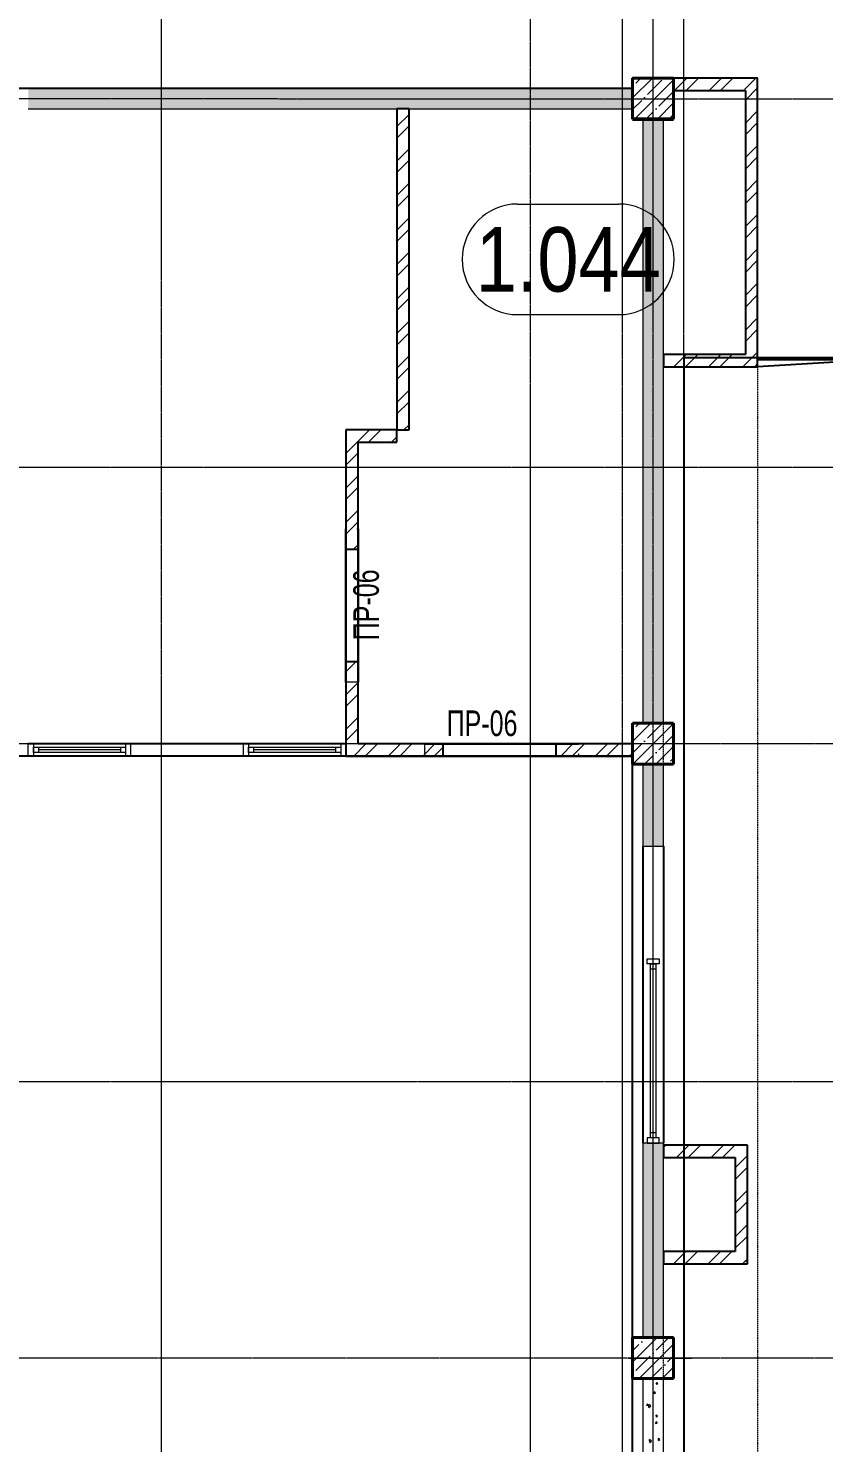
# Model space of a CAD drawing. Header units: millimetres. Extents: x -231292 to 573618, y -153144 to 564035.
# Drawn here: x 15383 to 23148, y -86972 to -73158 of the extents above; entities that cross this region are included whole.
import ezdxf
from ezdxf.enums import TextEntityAlignment as Align

# ---------------------------------------------------------------- set-up
doc = ezdxf.new("R2010")
doc.units = ezdxf.units.MM
for name, pattern in [('CENTER2', [28.575, 19.05, -3.175, 3.175, -3.175]), ('DASHED', [19.05, 12.7, -6.35]), ('HIDDEN2', [4.7625, 3.175, -1.5875])]:
    doc.linetypes.add(name, pattern=pattern)
doc.layers.get('0').update_dxf_attribs({"color": 250})
doc.layers.get('Defpoints').update_dxf_attribs({"color": 250})
for name, color, linetype, lineweight in [('АИ_Текст', 250, 'Continuous', 13), ('АР_Area', 250, 'Continuous', 5), ('АР_Колонны', 250, 'Continuous', 35), ('АР_Мебель', 250, 'Continuous', 5), ('АР_Окна', 250, 'Continuous', 5), ('АР_Стены ЖБ', 250, 'Continuous', 35), ('АР_Стены кирпич', 250, 'Continuous', 20), ('АР_Стены ПЕНОблок', 250, 'Continuous', 20), ('АР_Штриховка', 250, 'Continuous', 0), ('РД_Оси_100', 250, 'Continuous', 0), ('РД_проем_инж перемыч_фахверк', 250, 'Continuous', 18)]:
    doc.layers.add(name, color=color, linetype=linetype, lineweight=lineweight)
for name, color, linetype, lineweight, plot in [('КР_Балки-0.5', 60, 'Continuous', 50, False), ('РД_Проем', 250, 'Continuous', 0, False), ('РД_проем_инж перемыч_подсчет', 250, 'Continuous', 30, False)]:
    doc.layers.add(name, color=color, linetype=linetype, lineweight=lineweight, plot=plot)
doc.layers.add('РД_Витраж_вн', color=250, linetype='Continuous')
doc.layers.add('РД_Перемычка инж проемов', color=250, linetype='Continuous')
doc.styles.add('Arial0', font='arial.ttf')
doc.styles.add('style1', font='ARIALN.TTF')
doc.styles.add('ккк', font='isocpeur.ttf', dxfattribs={"width": 0.85, "oblique": 15})
pattern_1 = [(45, (8883.46, -162345.28), (-112.2532, 112.2532), []), (45, (8995.71, -162345.28), (-112.2532, 112.2532), [198.4375, -39.6875, 0, -39.6875])]
pattern_2 = [(45, (8883.46, -162345.28), (-168.3798, 168.3798), []), (45, (8995.7, -162345.28), (-168.3798, 168.3798), [])]
pattern_3 = [(45, (8883.46, -162345.28), (-168.3798, 168.3798), []), (45, (8995.7, -162345.28), (-168.3798, 168.3798), [])]

# ---------------------------------------------------------------- blocks, each defined once
blk = doc.blocks.new('MOK-МаркаПом_овал_ареал')
for p, q in [((-2.75, 3), (2.75, 3)), ((-2.75, -3), (2.75, -3))]:
    blk.add_line(p, q)
for centre, radius, start, end in [((-2.75, 0), 3, 90, 270), ((2.75, 0), 3, 270, 90), ((-3.75, 0), 3.5, 0, 0.00095)]:
    blk.add_arc(centre, radius, start, end)
at = {"color": 0, "style": 'style1'}
blk.add_attdef('АР-ПОМЕЩЕНИЕ:НОМЕР', text='', height=3.5, dxfattribs=at).set_placement((0, 0), align=Align.MIDDLE)
at = {"layer": 'Defpoints', "color": 2, "style": 'style1'}
blk.add_attdef('АР-ПОМЕЩЕНИЕ:НАИМЕНОВАНИЕ', text='', height=1, dxfattribs=at).set_placement((-0.094, -4.814), align=Align.MIDDLE)
blk = doc.blocks.new('MOK-МаркаПеремычки')
at = {"color": 0, "style": 'ккк', "oblique": 15, "width": 0.85}
blk.add_attdef('АР-ПРОЕМ:ПЕРЕМЫЧКА', text='', height=2.5, dxfattribs=at).set_placement((0, 0), align=Align.MIDDLE)
blk = doc.blocks.new('оси_рен')
at = {"layer": 'РД_Оси_100', "color": 251, "linetype": 'CENTER2', "true_color": 0x636466}
for p, q in [((1189697.958, 210913.25), (1241712.916, 210913.25)), ((1189697.958, 207313.25), (1241712.916, 207313.25)), ((1241712.916, 204613.25), (1189697.958, 204613.25)), ((1189697.958, 201313.25), (1241712.916, 201313.25)), ((1241712.916, 198613.25), (1189697.958, 198613.25))]:
    blk.add_line(p, q, dxfattribs=at)
for points in [[(1203452.916, 135558.25), (1203452.916, 223268.25)], [(1207052.916, 223268.25), (1207052.916, 135558.25)], [(1207952.916, 135558.25), (1207952.916, 223268.25)], [(1208252.916, 135558.25), (1208252.916, 223268.25)], [(1208552.916, 135558.25), (1208552.916, 223268.25)]]:
    blk.add_lwpolyline(points, dxfattribs=at)

msp = doc.modelspace()

# ---------------------------------------------------------------- hatches: boundary and pattern name
at = {"layer": 'АР_Штриховка', "linetype": 'Continuous', "lineweight": 0, "true_color": 0x000000}
h = msp.add_hatch(dxfattribs=at)
h.set_pattern_fill('AR-CONC', color=18, angle=-315, style=0)
h.set_pattern_definition([(95, (8883.46, -162345.28), (140.09465, 117.55338), [19.05, -209.55]), (40, (8883.46, -162345.28), (-160.01845, 110.17673), [15.24, -167.6406]), (145.45144, (8895.13, -162335.49), (-19.9238, 227.7301), [16.19, -178.09024]), (91.1842, (8847.54, -162309.36), (221.41024, 161.9534), [28.575, -314.325]), (141.63556, (8866, -162295.87), (-7.0866, 342.8268), [24.285, -267.1356]), (36.18415, (8847.54, -162309.36), (-7.0866, 342.8268), [22.86, -251.4597]), (66, (8874.48, -162300.38), (179.51998, 34.89515), [19.05, -209.55]), (11, (8874.48, -162300.38), (-86.53993, 173.9412), [15.24, -167.64]), (116.45145, (8889.44, -162297.47), (92.98005, 208.83634), [16.19, -178.08994]), (82.5, (8883.46, -162345.28), (-57.60547, 61.973414), [0, -165.608, 0, -170.18, 0, -168.275]), (52.5, (8883.46, -162345.28), (-23.58973, 118.087), [0, -97.028, 0, -161.798, 0, -64.135]), (12.5, (8843.406, -162385.335), (99.927863, 91.826196), [0, -63.5, 0, -198.12, 0, -262.89]), (2.5, (8825.45, -162403.3), (86.7639, 122.7224), [0, -82.55, 0, -131.572, 0, -186.69])])
h.paths.add_polyline_path([(15383.458, -73745.283), (15383.458, -73945.283), (18982.189, -73945.283), (18982.189, -73745.283)], flags=0)
h.paths.add_polyline_path([(18982.189, -73745.283), (18982.189, -73945.283), (21283.458, -73945.283), (21283.458, -73745.283)], flags=0)
at = {"layer": 'АР_Штриховка', "linetype": 'Continuous', "lineweight": 5, "true_color": 0x000000}
h = msp.add_hatch(dxfattribs=at)
h.set_pattern_fill('ANSI35', color=18, scale=25, style=0)
h.set_pattern_definition(pattern_1)
h.paths.add_polyline_path([(21283.458, -74045.283), (21683.458, -74045.283), (21683.458, -73645.283), (21283.458, -73645.283)], flags=0)
h = msp.add_hatch(dxfattribs=at)
h.set_pattern_fill('ANSI35', color=18, scale=25, style=0)
h.set_pattern_definition(pattern_1)
h.paths.add_polyline_path([(21283.458, -74045.283), (21683.458, -74045.283), (21683.458, -73645.283), (21283.458, -73645.283)], flags=0)
at = {"layer": 'АР_Штриховка', "linetype": 'Continuous', "lineweight": 0, "true_color": 0x000000}
h = msp.add_hatch(dxfattribs=at)
h.set_pattern_fill('ANSI32', color=18, scale=25, style=0)
h.set_pattern_definition([(45, (8883.46, -162345.28), (-168.3798, 168.3798), []), (45, (8995.7, -162345.28), (-168.3798, 168.3798), [])])
h.paths.add_polyline_path([(21683.458, -73645.283), (21683.458, -73765.283), (22383.458, -73765.283), (22503.458, -73645.283)], flags=0)
h = msp.add_hatch(dxfattribs=at)
h.set_pattern_fill('ANSI32', color=18, scale=25, angle=-360, style=0)
h.set_pattern_definition([(45, (8883.46, -162345.28), (-168.3798, 168.3798), []), (45, (8995.7, -162345.28), (-168.3798, 168.3798), [])])
h.paths.add_polyline_path([(22503.458, -73645.283), (22383.458, -73765.283), (22383.458, -76345.283), (22503.458, -76465.283)], flags=0)
h = msp.add_hatch(dxfattribs=at)
h.set_pattern_fill('ANSI32', color=18, scale=25, angle=-360, style=0)
h.set_pattern_definition(pattern_2)
h.paths.add_polyline_path([(18982.189, -77080.889), (19102.189, -77080.889), (19102.189, -73945.283), (18982.189, -73945.283)], flags=0)
h = msp.add_hatch(dxfattribs=at)
h.set_pattern_fill('AR-CONC', color=18, angle=-315, style=0)
h.set_pattern_definition([(95, (8883.46, -162345.28), (140.09465, 117.55338), [19.05, -209.55]), (40, (8883.46, -162345.28), (-160.01845, 110.17673), [15.24, -167.6406]), (145.45144, (8895.13, -162335.49), (-19.9238, 227.7301), [16.19, -178.09024]), (91.1842, (8847.54, -162309.36), (221.41024, 161.9534), [28.575, -314.325]), (141.63556, (8866, -162295.87), (-7.0866, 342.8268), [24.285, -267.1356]), (36.18415, (8847.54, -162309.36), (-7.0866, 342.8268), [22.86, -251.4597]), (66, (8874.48, -162300.38), (179.51998, 34.89515), [19.05, -209.55]), (11, (8874.48, -162300.38), (-86.53993, 173.9412), [15.24, -167.64]), (116.45145, (8889.44, -162297.47), (92.98005, 208.83634), [16.19, -178.08994]), (82.5, (8883.46, -162345.28), (-57.60547, 61.973414), [0, -165.608, 0, -170.18, 0, -168.275]), (52.5, (8883.46, -162345.28), (-23.58973, 118.087), [0, -97.028, 0, -161.798, 0, -64.135]), (12.5, (8843.406, -162385.335), (99.927863, 91.826196), [0, -63.5, 0, -198.12, 0, -262.89]), (2.5, (8825.45, -162403.3), (86.7639, 122.7224), [0, -82.55, 0, -131.572, 0, -186.69])])
h.paths.add_polyline_path([(21583.458, -74045.283), (21383.458, -74045.283), (21383.458, -79945.283), (21583.458, -79945.283)], flags=0)
h = msp.add_hatch(dxfattribs=at)
h.set_pattern_fill('ANSI32', color=18, scale=25, angle=360, style=0)
h.set_pattern_definition(pattern_2)
h.paths.add_polyline_path([(22503.458, -76465.283), (22383.458, -76345.283), (21583.458, -76345.283), (21583.458, -76465.283)], flags=0)
h = msp.add_hatch(dxfattribs=at)
h.set_pattern_fill('ANSI32', color=18, scale=25, angle=-360, style=0)
h.set_pattern_definition([(45, (8883.46, -162345.28), (-168.3798, 168.3798), []), (45, (8995.7, -162345.28), (-168.3798, 168.3798), [])])
h.paths.add_polyline_path([(18603.458, -77200.889), (18483.458, -77080.889), (18483.458, -78245.283), (18603.458, -78245.283)], flags=0)
h.paths.add_polyline_path([(18603.458, -79345.283), (18483.458, -79345.283), (18483.458, -80265.283), (18603.458, -80145.283)], flags=0)
h = msp.add_hatch(dxfattribs=at)
h.set_pattern_fill('ANSI32', color=18, scale=25, style=0)
h.set_pattern_definition(pattern_3)
h.paths.add_polyline_path([(18483.458, -77080.889), (18603.458, -77200.889), (18982.189, -77200.889), (18982.189, -77080.889)], flags=0)
at = {"layer": 'АР_Штриховка', "linetype": 'Continuous', "lineweight": 5, "true_color": 0x000000}
h = msp.add_hatch(dxfattribs=at)
h.set_pattern_fill('ANSI35', color=18, scale=25, style=0)
h.set_pattern_definition(pattern_1)
h.paths.add_polyline_path([(21283.458, -80345.283), (21683.458, -80345.283), (21683.458, -79945.283), (21283.458, -79945.283)], flags=0)
at = {"layer": 'АР_Штриховка', "linetype": 'Continuous', "lineweight": 0, "true_color": 0x000000}
h = msp.add_hatch(dxfattribs=at)
h.set_pattern_fill('ANSI32', color=18, scale=25, angle=-360, style=0)
h.set_pattern_definition([(45, (8883.46, -162345.28), (-168.3798, 168.3798), []), (45, (8995.7, -162345.28), (-168.3798, 168.3798), [])])
h.paths.add_polyline_path([(21283.458, -80265.283), (21283.458, -80145.283), (20533.458, -80145.283), (20533.458, -80265.283)], flags=0)
h.paths.add_polyline_path([(19433.458, -80265.283), (19433.458, -80145.283), (18603.458, -80145.283), (18483.458, -80265.283)], flags=0)
h = msp.add_hatch(dxfattribs=at)
h.set_pattern_fill('AR-CONC', color=18, angle=-315, style=0)
h.set_pattern_definition([(95, (8883.46, -162345.28), (140.09465, 117.55338), [19.05, -209.55]), (40, (8883.46, -162345.28), (-160.01845, 110.17673), [15.24, -167.6406]), (145.45144, (8895.13, -162335.49), (-19.9238, 227.7301), [16.19, -178.09024]), (91.1842, (8847.54, -162309.36), (221.41024, 161.9534), [28.575, -314.325]), (141.63556, (8866, -162295.87), (-7.0866, 342.8268), [24.285, -267.1356]), (36.18415, (8847.54, -162309.36), (-7.0866, 342.8268), [22.86, -251.4597]), (66, (8874.48, -162300.38), (179.51998, 34.89515), [19.05, -209.55]), (11, (8874.48, -162300.38), (-86.53993, 173.9412), [15.24, -167.64]), (116.45145, (8889.44, -162297.47), (92.98005, 208.83634), [16.19, -178.08994]), (82.5, (8883.46, -162345.28), (-57.60547, 61.973414), [0, -165.608, 0, -170.18, 0, -168.275]), (52.5, (8883.46, -162345.28), (-23.58973, 118.087), [0, -97.028, 0, -161.798, 0, -64.135]), (12.5, (8843.406, -162385.335), (99.927863, 91.826196), [0, -63.5, 0, -198.12, 0, -262.89]), (2.5, (8825.45, -162403.3), (86.7639, 122.7224), [0, -82.55, 0, -131.572, 0, -186.69])])
h.paths.add_polyline_path([(21583.458, -80345.283), (21383.458, -80345.283), (21383.458, -81145.283), (21583.458, -81145.283)], flags=0)
h.paths.add_polyline_path([(21583.458, -84045.283), (21383.458, -84045.283), (21383.458, -85224.559), (21583.458, -85224.559)], flags=0)
h.paths.add_polyline_path([(21583.458, -85224.559), (21383.458, -85224.559), (21383.458, -85945.283), (21583.458, -85945.283)], flags=0)
h = msp.add_hatch(dxfattribs=at)
h.set_pattern_fill('ANSI32', color=18, scale=25, style=0)
h.set_pattern_definition(pattern_3)
h.paths.add_polyline_path([(21583.458, -84064.559), (21583.458, -84184.559), (22283.458, -84184.559), (22403.458, -84064.559)], flags=0)
h = msp.add_hatch(dxfattribs=at)
h.set_pattern_fill('ANSI32', color=18, scale=25, style=0)
h.set_pattern_definition([(45, (8883.46, -162345.28), (-168.3798, 168.3798), []), (45, (8995.7, -162345.28), (-168.3798, 168.3798), [])])
h.paths.add_polyline_path([(22283.458, -85104.559), (22403.458, -85224.559), (22403.458, -84064.559), (22283.458, -84184.559)], flags=0)
h = msp.add_hatch(dxfattribs=at)
h.set_pattern_fill('ANSI32', color=18, scale=25, style=0)
h.set_pattern_definition(pattern_3)
h.paths.add_polyline_path([(22403.458, -85224.559), (22283.458, -85104.559), (21583.458, -85104.559), (21583.458, -85224.559)], flags=0)
at = {"layer": 'АР_Штриховка', "linetype": 'Continuous', "lineweight": 5, "true_color": 0x000000}
h = msp.add_hatch(dxfattribs=at)
h.set_pattern_fill('ANSI35', color=18, scale=25, style=0)
h.set_pattern_definition(pattern_1)
h.paths.add_polyline_path([(21283.458, -86345.283), (21683.458, -86345.283), (21683.458, -85945.283), (21283.458, -85945.283)], flags=0)
h = msp.add_hatch(dxfattribs=at)
h.set_pattern_fill('ANSI35', color=18, scale=25, style=0)
h.set_pattern_definition(pattern_1)
h.paths.add_polyline_path([(21283.458, -86345.283), (21683.458, -86345.283), (21683.458, -85945.283), (21283.458, -85945.283)], flags=0)

# ---------------------------------------------------------------- linework, layer by layer
at = {"lineweight": -3}
msp.add_lwpolyline([(26983.452, -76195.283), (26983.452, -76195.324), (22503.452, -76465.316), (22503.458, -73645.316), (21283.458, -73645.313), (21283.458, -73745.313), (8983.458, -73745.285), (8983.463, -71545.285), (36563.463, -71545.348), (36563.455, -74945.348), (36283.455, -74945.347), (36283.452, -76195.347)], dxfattribs=at)
for points in [[(21783.458, -93370.275), (36407.809, -93370.275), (36407.809, -76377.472), (21783.458, -76377.472)], [(21283.458, -80265.283), (8983.458, -80265.283), (8983.458, -98050.283), (21283.458, -98050.283)]]:
    msp.add_lwpolyline(points, close=True, dxfattribs=at)
msp.add_lwpolyline([(25683.458, -76395.283), (22503.458, -76395.283)])
at = {"layer": 'АИ_Текст', "color": 18, "true_color": 0x000000}
for p, q in [((21483.458, -86399.194), (21483.458, -85821.039)), ((21242.357, -86145.283), (21861.712, -86145.283))]:
    msp.add_line(p, q, dxfattribs=at)
at = {"layer": 'АР_Колонны', "color": 18, "linetype": 'HIDDEN2', "lineweight": 25, "true_color": 0x000000}
for p, q in [((21283.458, -73645.313), (21683.458, -73645.311)), ((21283.458, -73645.313), (21683.458, -73645.311)), ((21283.458, -74045.313), (21283.458, -73645.313)), ((21283.458, -74045.313), (21283.458, -73645.313)), ((21683.458, -73645.283), (21683.458, -74045.283)), ((21683.458, -73645.283), (21683.458, -74045.283)), ((21683.458, -74045.283), (21283.458, -74045.283)), ((21683.458, -74045.283), (21283.458, -74045.283)), ((21283.458, -79945.283), (21683.458, -79945.283)), ((21283.458, -80345.283), (21283.458, -79945.283)), ((21683.458, -79945.283), (21683.458, -80345.283)), ((21683.458, -80345.283), (21283.458, -80345.283)), ((21283.458, -85945.283), (21683.458, -85945.283)), ((21283.458, -86345.283), (21283.458, -85945.283)), ((21283.458, -85945.283), (21683.458, -85945.283)), ((21283.458, -86345.283), (21283.458, -85945.283)), ((21683.458, -85945.283), (21683.458, -86345.283)), ((21683.458, -85945.283), (21683.458, -86345.283)), ((21683.458, -86345.283), (21283.458, -86345.283)), ((21683.458, -86345.283), (21283.458, -86345.283))]:
    msp.add_line(p, q, dxfattribs=at)
at = {"layer": 'АР_Колонны', "color": 18, "linetype": 'Continuous', "lineweight": 30, "true_color": 0x000000}
for p, q in [((21683.458, -73645.311), (21283.458, -73645.313)), ((21683.458, -73645.311), (21283.458, -73645.313)), ((21283.458, -73645.313), (21283.458, -74045.313)), ((21283.458, -73645.313), (21283.458, -74045.313)), ((21683.458, -74045.283), (21683.458, -73645.283)), ((21683.458, -74045.283), (21683.458, -73645.283)), ((21283.458, -74045.283), (21683.458, -74045.283)), ((21283.458, -74045.283), (21683.458, -74045.283)), ((21683.458, -79945.283), (21283.458, -79945.283)), ((21283.458, -79945.283), (21283.458, -80345.283)), ((21683.458, -80345.283), (21683.458, -79945.283)), ((21283.458, -80345.283), (21683.458, -80345.283)), ((21683.458, -85945.283), (21283.458, -85945.283)), ((21283.458, -85945.283), (21283.458, -86345.283)), ((21683.458, -85945.283), (21283.458, -85945.283)), ((21283.458, -85945.283), (21283.458, -86345.283)), ((21683.458, -86345.283), (21683.458, -85945.283)), ((21683.458, -86345.283), (21683.458, -85945.283)), ((21283.458, -86345.283), (21683.458, -86345.283)), ((21283.458, -86345.283), (21683.458, -86345.283))]:
    msp.add_line(p, q, dxfattribs=at)
at = {"layer": 'АР_Мебель', "color": 18, "linetype": 'DASHED', "true_color": 0x000000}
for p, q in [((21583.452, -76465.312), (22503.452, -76465.314)), ((21583.458, -91600.283), (21583.458, -76465.283)), ((22503.452, -76465.314), (22503.417, -91600.314))]:
    msp.add_line(p, q, dxfattribs=at)
at = {"layer": 'АР_Окна', "color": 18, "linetype": 'Continuous', "lineweight": 5, "true_color": 0x000000}
for p, q in [((16383.458, -80145.283), (15383.458, -80145.283)), ((15483.458, -80180.283), (15483.458, -80230.283)), ((16283.458, -80205.283), (15483.458, -80205.283)), ((16283.458, -80180.283), (16283.458, -80230.283)), ((18483.458, -80145.283), (17483.458, -80145.283)), ((17583.458, -80180.283), (17583.458, -80230.283)), ((18383.458, -80205.283), (17583.458, -80205.283)), ((18383.458, -80180.283), (18383.458, -80230.283)), ((16383.458, -80265.283), (15383.458, -80265.283)), ((18483.458, -80265.283), (17483.458, -80265.283)), ((21383.458, -84045.283), (21383.458, -82245.283)), ((21583.458, -84045.283), (21583.458, -82245.283)), ((21508.458, -82345.283), (21458.458, -82345.283)), ((21483.458, -83945.283), (21483.458, -82345.283)), ((21508.458, -83945.283), (21458.458, -83945.283))]:
    msp.add_line(p, q, dxfattribs=at)
for points in [[(15433.458, -80265.283), (15383.458, -80265.283), (15383.458, -80145.283), (15433.458, -80145.283)], [(16333.458, -80180.283), (16333.458, -80230.283), (15433.458, -80230.283), (15433.458, -80180.283)], [(16333.458, -80265.283), (16383.458, -80265.283), (16383.458, -80145.283), (16333.458, -80145.283)], [(17533.458, -80265.283), (17483.458, -80265.283), (17483.458, -80145.283), (17533.458, -80145.283)], [(18433.458, -80180.283), (18433.458, -80230.283), (17533.458, -80230.283), (17533.458, -80180.283)], [(18433.458, -80265.283), (18483.458, -80265.283), (18483.458, -80145.283), (18433.458, -80145.283)], [(21423.458, -82295.283), (21423.458, -82245.283), (21543.458, -82245.283), (21543.458, -82295.283)], [(21508.458, -83995.283), (21458.458, -83995.283), (21458.458, -82295.283), (21508.458, -82295.283)], [(21423.458, -83995.283), (21423.458, -84045.283), (21543.458, -84045.283), (21543.458, -83995.283)]]:
    msp.add_lwpolyline(points, close=True, dxfattribs=at)
at = {"layer": 'АР_Стены ЖБ', "color": 18, "linetype": 'Continuous', "lineweight": 40, "true_color": 0x000000}
for p, q in [((21683.458, -73645.311), (21283.458, -73645.313)), ((21683.458, -73645.311), (21283.458, -73645.313)), ((21283.458, -73645.313), (21283.458, -74045.313)), ((21283.458, -73645.313), (21283.458, -74045.313)), ((21683.458, -74045.283), (21683.458, -73645.283)), ((21683.458, -74045.283), (21683.458, -73645.283)), ((21283.458, -74045.283), (21683.458, -74045.283)), ((21283.458, -74045.283), (21683.458, -74045.283)), ((21683.458, -79945.283), (21283.458, -79945.283)), ((21283.458, -79945.283), (21283.458, -80345.283)), ((21683.458, -80345.283), (21683.458, -79945.283)), ((21283.458, -80345.283), (21683.458, -80345.283)), ((21683.458, -85945.283), (21283.458, -85945.283)), ((21283.458, -85945.283), (21283.458, -86345.283)), ((21683.458, -85945.283), (21283.458, -85945.283)), ((21283.458, -85945.283), (21283.458, -86345.283)), ((21683.458, -86345.283), (21683.458, -85945.283)), ((21683.458, -86345.283), (21683.458, -85945.283)), ((21283.458, -86345.283), (21683.458, -86345.283)), ((21283.458, -86345.283), (21683.458, -86345.283))]:
    msp.add_line(p, q, dxfattribs=at)
at = {"layer": 'АР_Стены кирпич', "color": 18, "linetype": 'Continuous', "lineweight": 25, "true_color": 0x000000}
for p, q in [((21683.458, -73645.283), (21683.458, -73765.283)), ((22503.458, -73645.316), (21683.458, -73645.314)), ((22503.452, -76465.314), (22503.458, -73645.314)), ((21683.458, -73765.283), (22383.458, -73765.283)), ((22383.458, -73765.283), (22383.458, -76345.283)), ((19102.189, -73945.283), (18982.189, -73945.283)), ((18982.189, -73945.283), (18982.189, -77080.889)), ((19102.189, -77080.889), (19102.189, -73945.283)), ((22383.458, -76345.283), (21583.458, -76345.283)), ((21583.458, -76345.283), (21583.458, -76465.283)), ((21583.452, -76465.312), (22503.452, -76465.314)), ((18483.458, -77080.889), (18483.458, -78245.283)), ((18982.189, -77080.889), (18483.458, -77080.889)), ((18603.458, -78245.283), (18603.458, -77200.889)), ((18603.458, -77200.889), (18982.189, -77200.889)), ((18982.189, -77080.889), (19102.189, -77080.889)), ((18982.189, -77200.889), (18982.189, -77080.889)), ((18483.458, -78245.283), (18603.458, -78245.283)), ((18603.458, -79345.283), (18483.458, -79345.283)), ((18483.458, -79345.283), (18483.458, -80265.283)), ((18603.458, -80145.283), (18603.458, -79345.283)), ((19433.458, -80145.283), (18603.458, -80145.283)), ((19433.458, -80265.283), (19433.458, -80145.283)), ((21283.458, -80145.283), (20533.458, -80145.283)), ((20533.458, -80145.283), (20533.458, -80265.283)), ((21283.458, -80265.283), (21283.458, -80145.283)), ((18483.458, -80265.283), (19433.458, -80265.283)), ((20533.458, -80265.283), (21283.458, -80265.283)), ((21583.458, -84064.559), (21583.458, -84184.559)), ((22403.458, -84064.559), (21583.458, -84064.559)), ((22403.458, -85224.559), (22403.458, -84064.559)), ((21583.458, -84184.559), (22283.458, -84184.559)), ((22283.458, -84184.559), (22283.458, -85104.559)), ((22283.458, -85104.559), (21583.458, -85104.559)), ((21583.458, -85104.559), (21583.458, -85224.559)), ((21583.458, -85224.559), (22403.458, -85224.559))]:
    msp.add_line(p, q, dxfattribs=at)
at = {"layer": 'АР_Стены кирпич', "color": 18, "linetype": 'Continuous', "lineweight": 0, "true_color": 0x000000}
for p, q in [((18592.124, -78045.283), (18603.458, -78045.283)), ((18603.458, -79545.283), (18483.458, -79545.283)), ((19253.458, -80265.283), (19253.458, -80145.283)), ((20753.458, -80244.658), (20753.458, -80265.283))]:
    msp.add_line(p, q, dxfattribs=at)
at = {"layer": 'АР_Стены ПЕНОблок', "color": 18, "linetype": 'Continuous', "lineweight": 20, "true_color": 0x000000}
for p, q in [((18982.189, -73745.283), (15383.458, -73745.283)), ((21283.458, -73745.311), (18982.189, -73745.306)), ((21283.458, -73945.311), (21283.458, -73745.311)), ((15383.458, -73945.283), (18982.189, -73945.283)), ((18982.189, -73945.283), (21283.458, -73945.283)), ((21583.458, -74045.283), (21383.458, -74045.283)), ((21383.458, -74045.283), (21383.458, -79945.283)), ((21583.458, -79945.283), (21583.458, -74045.283)), ((21383.458, -79945.283), (21583.458, -79945.283)), ((21583.458, -80345.283), (21383.458, -80345.283)), ((21383.458, -80345.283), (21383.458, -81145.283)), ((21583.458, -81145.283), (21583.458, -80345.283)), ((21383.458, -81145.283), (21583.458, -81145.283)), ((21583.458, -84045.283), (21383.458, -84045.283)), ((21383.458, -84045.283), (21383.458, -85224.559)), ((21583.458, -85224.559), (21583.458, -84045.283)), ((21383.458, -85224.559), (21383.458, -85945.283)), ((21583.458, -85945.283), (21583.458, -85224.559)), ((21383.458, -85945.283), (21583.458, -85945.283)), ((21583.458, -86345.283), (21383.458, -86345.283)), ((21383.458, -86345.283), (21383.458, -87145.283)), ((21583.458, -87145.283), (21583.458, -86345.283))]:
    msp.add_line(p, q, dxfattribs=at)
at = {"layer": 'АР_Штриховка', "color": 18, "linetype": 'Continuous', "lineweight": 0, "true_color": 0x000000}
for p, q in [((21513.699, -86399.807), (21521.447, -86382.403)), ((21513.721, -86399.864), (21528.681, -86396.956)), ((21528.682, -86396.955), (21521.471, -86382.46)), ((21420.719, -86608.643), (21428.467, -86591.24)), ((21420.741, -86608.7), (21435.701, -86605.792)), ((21435.702, -86605.791), (21428.491, -86591.296)), ((21461.281, -86612.899), (21442.24, -86597.826)), ((21442.838, -86626.385), (21442.248, -86597.816)), ((21507.553, -86484.777), (21494.219, -86475.596)), ((21495.918, -86494.511), (21494.258, -86475.534)), ((21495.92, -86494.514), (21507.594, -86484.718)), ((21442.818, -86626.378), (21461.269, -86612.881)), ((21527.477, -86712.507), (21514.142, -86703.326)), ((21515.842, -86722.242), (21514.181, -86703.264)), ((21515.844, -86722.244), (21527.518, -86712.448)), ((21387.383, -86830.06), (21383.458, -86827.358)), ((21383.458, -86833.329), (21387.424, -86830.001)), ((21507.259, -86782.584), (21515.007, -86765.181)), ((21507.281, -86782.642), (21522.241, -86779.734)), ((21522.242, -86779.733), (21515.03, -86765.238)), ((21468.368, -86955.726), (21449.327, -86940.653)), ((21449.925, -86969.212), (21449.334, -86940.643)), ((21449.904, -86969.204), (21468.355, -86955.708)), ((21547.401, -86940.237), (21534.066, -86931.056)), ((21535.766, -86949.972), (21534.105, -86930.994)), ((21535.767, -86949.974), (21547.442, -86940.178))]:
    msp.add_line(p, q, dxfattribs=at)
at = {"layer": 'КР_Балки-0.5', "color": 18, "ltscale": 200, "true_color": 0x000000}
msp.add_line((21283.458, -74045.283), (21683.458, -74045.283), dxfattribs=at)
msp.add_line((21283.458, -74045.283), (21683.458, -74045.283), dxfattribs=at)
at = {"layer": 'РД_Витраж_вн', "color": 18, "linetype": 'Continuous', "lineweight": 25, "true_color": 0x000000}
for p, q in [((18483.458, -80145.283), (15383.458, -80145.283)), ((18483.458, -80265.283), (15383.458, -80265.283)), ((21383.458, -81145.283), (21383.458, -84045.283)), ((21583.458, -81145.283), (21583.458, -84045.283))]:
    msp.add_line(p, q, dxfattribs=at)
at = {"layer": 'РД_Проем', "color": 18, "linetype": 'Continuous', "lineweight": 0, "true_color": 0x000000}
for p, q in [((18483.458, -78245.283), (18483.458, -79345.283)), ((18603.458, -78245.283), (18603.458, -79345.283)), ((18483.458, -80145.283), (15383.458, -80145.283)), ((20533.458, -80145.283), (19433.458, -80145.283)), ((18483.458, -80265.283), (15383.458, -80265.283)), ((20533.458, -80265.283), (19433.458, -80265.283)), ((21383.458, -81145.283), (21383.458, -84045.283)), ((21583.458, -81145.283), (21583.458, -84045.283))]:
    msp.add_line(p, q, dxfattribs=at)
at = {"layer": 'РД_проем_инж перемыч_подсчет', "color": 18, "linetype": 'Continuous', "lineweight": 30, "true_color": 0x000000}
for p, q in [((18483.458, -79545.283), (18483.458, -78045.283)), ((18603.458, -79545.283), (18603.458, -78045.283)), ((19253.458, -80145.283), (20753.458, -80145.283)), ((19253.458, -80265.283), (20753.458, -80265.283))]:
    msp.add_line(p, q, dxfattribs=at)
at = {"layer": 'РД_проем_инж перемыч_фахверк', "color": 18, "linetype": 'Continuous', "lineweight": 18, "true_color": 0x000000}
for p, q in [((15383.458, -80145.283), (18483.458, -80145.283)), ((15383.458, -80265.283), (18483.458, -80265.283)), ((21383.458, -81145.283), (21383.458, -84045.283)), ((21583.458, -81145.283), (21583.458, -84045.283))]:
    msp.add_line(p, q, dxfattribs=at)

# ---------------------------------------------------------------- block references
at = {"rotation": 359.999868838025}
msp.add_blockref('оси_рен', (-1186769.82, -284755.728), dxfattribs=at)
at = {"layer": 'АР_Area', "color": 18, "linetype": 'Continuous', "lineweight": 5, "true_color": 0x000000}
ref = msp.add_blockref('MOK-МаркаПом_овал_ареал', (20654.429, -75414.331), dxfattribs=dict(at, xscale=180, yscale=180, zscale=100))
ref.add_attrib('АР-ПОМЕЩЕНИЕ:НОМЕР', '1.044', dxfattribs={"layer": '0', "color": 0, "height": 630, "style": 'style1'}).set_placement((20654.429, -75414.331), align=Align.MIDDLE)
at = {"layer": 'РД_Перемычка инж проемов', "color": 18, "linetype": 'Continuous', "lineweight": -3, "true_color": 0x000000}
ref = msp.add_blockref('MOK-МаркаПеремычки', (18680.858, -78788.661, 200), dxfattribs=dict(at, xscale=100, yscale=100, zscale=100, rotation=89.99999999999997))
ref.add_attrib('АР-ПРОЕМ:ПЕРЕМЫЧКА', 'ПР-06', dxfattribs={"layer": '0', "color": 0, "height": 250, "rotation": 90, "style": 'Arial0', "width": 0.7}).set_placement((18680.858, -78788.661, 200), align=Align.MIDDLE)
ref = msp.add_blockref('MOK-МаркаПеремычки', (19812.948, -79945.283), dxfattribs=dict(at, xscale=100, yscale=100, zscale=100))
ref.add_attrib('АР-ПРОЕМ:ПЕРЕМЫЧКА', 'ПР-06', dxfattribs={"layer": '0', "color": 0, "height": 250, "style": 'Arial0', "width": 0.7}).set_placement((19812.948, -79945.283), align=Align.MIDDLE)

doc.saveas('drawing.dxf')
